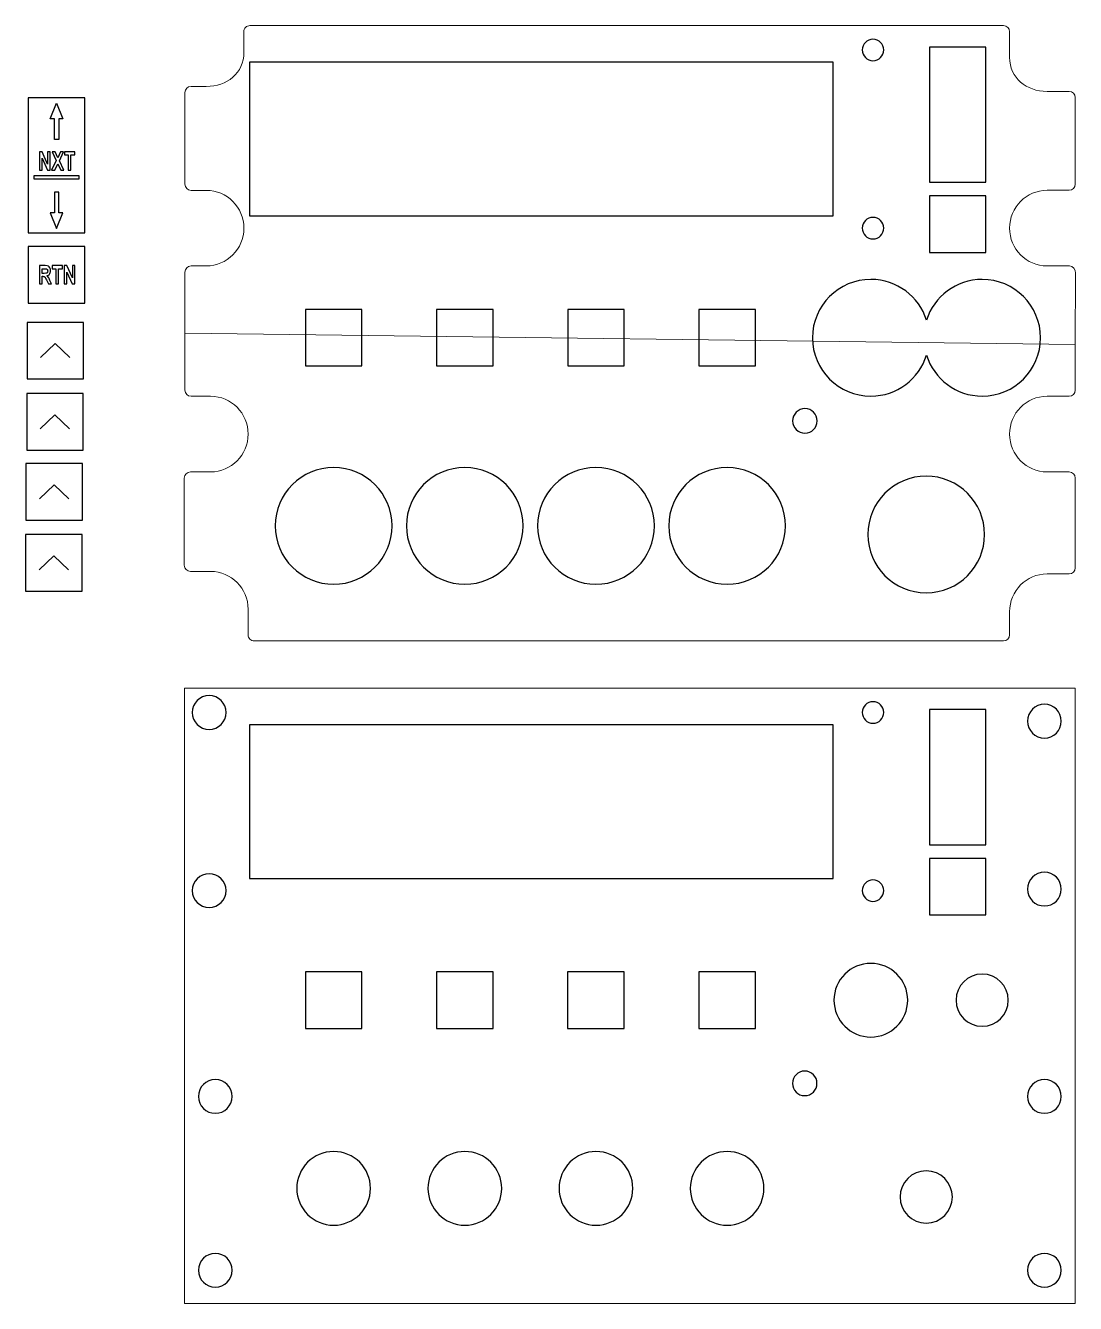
# Model space of a CAD drawing. Header units: millimetres. Extents: x -337 to -166, y 185 to 501.
# Drawn here: x -337 to -166.2, y 184.8 to 392.8 of the extents above; entities that cross this region are included whole.
import ezdxf

# ---------------------------------------------------------------- set-up
doc = ezdxf.new("R2010")
doc.units = ezdxf.units.MM
doc.header["$MEASUREMENT"] = 0
doc.layers.add('Layer 1', color=7, linetype='Continuous')

msp = doc.modelspace()

# ---------------------------------------------------------------- linework, layer by layer
at = {"layer": 'Layer 1', "color": 250, "lineweight": 9}
for points in [[(-166.2022, 340.8375), (-166.2022, 340.8375), (-311.1169, 342.6796), (-311.1169, 342.6796), (-311.1169, 342.6796), (-311.1169, 342.6796), (-311.1021, 352.6354), (-311.1021, 352.6354), (-311.1021, 352.6354), (-311.1021, 353.1841), (-310.6509, 353.6355), (-310.1021, 353.6355), (-310.1021, 353.6355), (-310.1021, 353.6355), (-307.7041, 353.6355), (-307.7041, 353.6355), (-307.7041, 353.6355), (-307.7041, 353.6355), (-307.7041, 353.637), (-307.7041, 353.637), (-307.7041, 353.637), (-307.6744, 353.6362), (-307.6444, 353.6355), (-307.6143, 353.6354), (-307.6143, 353.6354), (-304.239, 353.6354), (-301.5018, 356.3916), (-301.5018, 359.7901), (-301.5018, 359.7901), (-301.5018, 363.1849), (-304.2321, 365.9415), (-307.6016, 365.9451), (-307.6016, 365.9451), (-307.6016, 365.9451), (-307.6178, 365.9452), (-307.6178, 365.9452), (-307.6178, 365.9452), (-307.6466, 365.9456), (-307.6756, 365.9446), (-307.7043, 365.944), (-307.7043, 365.944), (-307.7043, 365.944), (-307.7041, 365.9459), (-307.7041, 365.9459), (-307.7041, 365.9459), (-307.7041, 365.9459), (-310.1021, 365.9458), (-310.1021, 365.9458), (-310.1021, 365.9458), (-310.6504, 365.9458), (-311.1021, 366.3974), (-311.1021, 366.9458), (-311.1021, 366.9458), (-311.1021, 366.9458), (-311.1021, 381.8525), (-311.1021, 381.8525), (-311.1021, 381.8525), (-311.1021, 382.4009), (-310.6505, 382.8526), (-310.1021, 382.8526), (-310.1021, 382.8526), (-310.1021, 382.8526), (-307.7041, 382.8526), (-307.7041, 382.8526), (-307.7041, 382.8526), (-307.7041, 382.8526), (-307.7041, 382.8541), (-307.7041, 382.8541), (-307.7041, 382.8541), (-307.6744, 382.8533), (-307.6444, 382.8526), (-307.6143, 382.8525), (-307.6143, 382.8525), (-304.239, 382.8525), (-301.5018, 385.0087), (-301.5018, 388.4075), (-301.5018, 388.4075), (-301.5018, 388.4075), (-301.517, 391.7684), (-301.517, 391.7684), (-301.517, 391.7684), (-301.517, 392.044), (-301.419, 392.2818), (-301.2245, 392.4763), (-301.2245, 392.4763), (-301.03, 392.6709), (-300.7905, 392.7696), (-300.517, 392.7696), (-300.517, 392.7696), (-300.517, 392.7696), (-177.8871, 392.7695), (-177.8871, 392.7695), (-177.8871, 392.7695), (-177.3387, 392.7695), (-176.8871, 392.3199), (-176.8871, 391.7702), (-176.8871, 391.7702), (-176.8871, 391.7702), (-176.8764, 387.6114), (-176.8764, 387.6114), (-176.8764, 387.6114), (-176.8764, 384.213), (-174.1391, 382.0565), (-170.7638, 382.0565), (-170.7638, 382.0565), (-170.7336, 382.0565), (-170.7038, 382.0575), (-170.6739, 382.0579), (-170.6739, 382.0579), (-170.6739, 382.0579), (-170.6737, 382.0565), (-170.6737, 382.0565), (-170.6737, 382.0565), (-170.6737, 382.0565), (-167.2023, 382.0565), (-167.2023, 382.0565), (-167.2023, 382.0565), (-166.655, 382.0565), (-166.2022, 381.6049), (-166.2022, 381.0566), (-166.2022, 381.0566), (-166.2022, 381.0566), (-166.2023, 366.9488), (-166.2023, 366.9488), (-166.2023, 366.9488), (-166.2023, 366.4006), (-166.654, 365.9489), (-167.2022, 365.9489), (-167.2022, 365.9489), (-167.2022, 365.9489), (-170.6737, 365.9489), (-170.6737, 365.9489), (-170.6737, 365.9489), (-170.6737, 365.9489), (-170.6737, 365.9481), (-170.6737, 365.9481), (-170.6737, 365.9481), (-170.7038, 365.9489), (-170.7337, 365.9489), (-170.7638, 365.9489), (-170.7638, 365.9489), (-174.139, 365.9489), (-176.8765, 363.1928), (-176.8765, 359.7943), (-176.8765, 359.7943), (-176.8765, 356.3989), (-174.1442, 353.6413), (-170.7731, 353.6395), (-170.7731, 353.6395), (-170.7731, 353.6395), (-170.7533, 353.6397), (-170.7533, 353.6397), (-170.7533, 353.6397), (-170.7268, 353.6397), (-170.7003, 353.6403), (-170.6739, 353.6407), (-170.6739, 353.6407), (-170.6739, 353.6407), (-170.6737, 353.6403), (-170.6737, 353.6403), (-170.6737, 353.6403), (-170.6737, 353.6403), (-167.1023, 353.6402), (-167.1023, 353.6402), (-167.1023, 353.6402), (-166.5537, 353.6402), (-166.159, 353.0144), (-166.159, 352.4659), (-166.159, 352.4659), (-166.159, 352.4659), (-166.2022, 340.8375), (-166.2022, 340.8375)], [(-311.1169, 342.6796), (-311.1169, 342.6796), (-166.2022, 340.8375), (-166.2022, 340.8375), (-166.2022, 340.8375), (-166.2022, 340.8375), (-166.2022, 333.4231), (-166.2022, 333.4231), (-166.2022, 333.4231), (-166.2022, 332.8758), (-166.6526, 332.423), (-167.2023, 332.423), (-167.2023, 332.423), (-167.2023, 332.423), (-170.6737, 332.423), (-170.6737, 332.423), (-170.6737, 332.423), (-170.6737, 332.423), (-170.6739, 332.4226), (-170.6739, 332.4226), (-170.6739, 332.4226), (-170.7003, 332.423), (-170.7268, 332.4235), (-170.7533, 332.4235), (-170.7533, 332.4235), (-170.7533, 332.4235), (-170.7731, 332.4237), (-170.7731, 332.4237), (-170.7731, 332.4237), (-174.1442, 332.4213), (-176.8765, 329.6643), (-176.8765, 326.2689), (-176.8765, 326.2689), (-176.8765, 322.8704), (-174.139, 320.1143), (-170.7638, 320.1143), (-170.7638, 320.1143), (-170.7337, 320.1143), (-170.7038, 320.1143), (-170.6737, 320.1151), (-170.6737, 320.1151), (-170.6737, 320.1151), (-170.6737, 320.1143), (-170.6737, 320.1143), (-170.6737, 320.1143), (-170.6737, 320.1143), (-167.2022, 320.1143), (-167.2022, 320.1143), (-167.2022, 320.1143), (-166.654, 320.1143), (-166.2023, 319.6598), (-166.2023, 319.1144), (-166.2023, 319.1144), (-166.2023, 319.1144), (-166.2022, 304.5067), (-166.2022, 304.5067), (-166.2022, 304.5067), (-166.2022, 303.9612), (-166.6543, 303.5067), (-167.2023, 303.5067), (-167.2023, 303.5067), (-167.2023, 303.5067), (-170.6737, 303.5067), (-170.6737, 303.5067), (-170.6737, 303.5067), (-170.6737, 303.5067), (-170.6739, 303.5053), (-170.6739, 303.5053), (-170.6739, 303.5053), (-170.7038, 303.5059), (-170.7336, 303.5067), (-170.7638, 303.5067), (-170.7638, 303.5067), (-174.1391, 303.5067), (-176.8764, 300.7502), (-176.8764, 297.3518), (-176.8764, 297.3518), (-176.8764, 297.3518), (-176.8871, 293.5931), (-176.8871, 293.5931), (-176.8871, 293.5931), (-176.8871, 293.0434), (-177.3394, 292.5937), (-177.8871, 292.5937), (-177.8871, 292.5937), (-177.8871, 292.5937), (-299.817, 292.5937), (-299.817, 292.5937), (-299.817, 292.5937), (-300.0898, 292.5937), (-300.33, 292.6923), (-300.5245, 292.8869), (-300.5245, 292.8869), (-300.719, 293.0815), (-300.817, 293.3192), (-300.817, 293.5948), (-300.817, 293.5948), (-300.817, 293.5948), (-300.8018, 297.7559), (-300.8018, 297.7559), (-300.8018, 297.7559), (-300.8018, 301.1546), (-303.539, 303.9107), (-306.9143, 303.9107), (-306.9143, 303.9107), (-306.9444, 303.9107), (-306.9744, 303.9099), (-307.0041, 303.9091), (-307.0041, 303.9091), (-307.0041, 303.9091), (-307.0041, 303.9107), (-307.0041, 303.9107), (-307.0041, 303.9107), (-307.0041, 303.9107), (-310.2021, 303.9107), (-310.2021, 303.9107), (-310.2021, 303.9107), (-310.7504, 303.9107), (-311.2021, 304.3599), (-311.2021, 304.9107), (-311.2021, 304.9107), (-311.2021, 304.9107), (-311.2021, 319.1176), (-311.2021, 319.1176), (-311.2021, 319.1176), (-311.2021, 319.6683), (-310.7504, 320.1174), (-310.2021, 320.1174), (-310.2021, 320.1174), (-310.2021, 320.1174), (-307.0041, 320.1174), (-307.0041, 320.1174), (-307.0041, 320.1174), (-307.0041, 320.1174), (-307.0043, 320.1193), (-307.0043, 320.1193), (-307.0043, 320.1193), (-306.9756, 320.1187), (-306.9466, 320.1176), (-306.9178, 320.118), (-306.9178, 320.118), (-306.9178, 320.118), (-306.9016, 320.1181), (-306.9016, 320.1181), (-306.9016, 320.1181), (-303.5321, 320.1218), (-300.8018, 322.8783), (-300.8018, 326.2731), (-300.8018, 326.2731), (-300.8018, 329.6718), (-303.539, 332.4278), (-306.9143, 332.4278), (-306.9143, 332.4278), (-306.9444, 332.4279), (-306.9744, 332.427), (-307.0041, 332.4262), (-307.0041, 332.4262), (-307.0041, 332.4262), (-307.0041, 332.4279), (-307.0041, 332.4279), (-307.0041, 332.4279), (-307.0041, 332.4279), (-310.1021, 332.4279), (-310.1021, 332.4279), (-310.1021, 332.4279), (-310.6511, 332.4279), (-311.1021, 332.8771), (-311.1021, 333.4278), (-311.1021, 333.4278), (-311.1021, 333.4278), (-311.1169, 342.6796), (-311.1169, 342.6796)]]:
    msp.add_open_spline(points, degree=3, knots=[0, 0, 0, 0, 0.02272727, 0.02272727, 0.02272727, 0.02272727, 0.04545455, 0.04545455, 0.04545455, 0.04545455, 0.06818182, 0.06818182, 0.06818182, 0.06818182, 0.09090909, 0.09090909, 0.09090909, 0.09090909, 0.11363636, 0.11363636, 0.11363636, 0.11363636, 0.13636364, 0.13636364, 0.13636364, 0.13636364, 0.15909091, 0.15909091, 0.15909091, 0.15909091, 0.18181818, 0.18181818, 0.18181818, 0.18181818, 0.20454545, 0.20454545, 0.20454545, 0.20454545, 0.22727273, 0.22727273, 0.22727273, 0.22727273, 0.25, 0.25, 0.25, 0.25, 0.27272727, 0.27272727, 0.27272727, 0.27272727, 0.29545455, 0.29545455, 0.29545455, 0.29545455, 0.31818182, 0.31818182, 0.31818182, 0.31818182, 0.34090909, 0.34090909, 0.34090909, 0.34090909, 0.36363636, 0.36363636, 0.36363636, 0.36363636, 0.38636364, 0.38636364, 0.38636364, 0.38636364, 0.40909091, 0.40909091, 0.40909091, 0.40909091, 0.43181818, 0.43181818, 0.43181818, 0.43181818, 0.45454545, 0.45454545, 0.45454545, 0.45454545, 0.47727273, 0.47727273, 0.47727273, 0.47727273, 0.5, 0.5, 0.5, 0.5, 0.52272727, 0.52272727, 0.52272727, 0.52272727, 0.54545455, 0.54545455, 0.54545455, 0.54545455, 0.56818182, 0.56818182, 0.56818182, 0.56818182, 0.59090909, 0.59090909, 0.59090909, 0.59090909, 0.61363636, 0.61363636, 0.61363636, 0.61363636, 0.63636364, 0.63636364, 0.63636364, 0.63636364, 0.65909091, 0.65909091, 0.65909091, 0.65909091, 0.68181818, 0.68181818, 0.68181818, 0.68181818, 0.70454545, 0.70454545, 0.70454545, 0.70454545, 0.72727273, 0.72727273, 0.72727273, 0.72727273, 0.75, 0.75, 0.75, 0.75, 0.77272727, 0.77272727, 0.77272727, 0.77272727, 0.79545455, 0.79545455, 0.79545455, 0.79545455, 0.81818182, 0.81818182, 0.81818182, 0.81818182, 0.84090909, 0.84090909, 0.84090909, 0.84090909, 0.86363636, 0.86363636, 0.86363636, 0.86363636, 0.88636364, 0.88636364, 0.88636364, 0.88636364, 0.90909091, 0.90909091, 0.90909091, 0.90909091, 0.93181818, 0.93181818, 0.93181818, 0.93181818, 0.95454545, 0.95454545, 0.95454545, 0.95454545, 1, 1, 1, 1], dxfattribs=at)
at = {"layer": 'Layer 1', "color": 7}
for points, knots in [([(-199.1079, 390.5427), (-198.1414, 390.5427), (-197.358, 389.7591), (-197.358, 388.7926), (-197.358, 388.7926), (-197.358, 387.8263), (-198.1415, 387.0426), (-199.108, 387.0426), (-199.108, 387.0426), (-200.0744, 387.0427), (-200.858, 387.8261), (-200.858, 388.7926), (-200.858, 388.7926), (-200.858, 389.7593), (-200.0745, 390.5426), (-199.1079, 390.5427)], [0, 0, 0, 0, 0.2, 0.2, 0.2, 0.2, 0.4, 0.4, 0.4, 0.4, 0.6, 0.6, 0.6, 0.6, 1, 1, 1, 1]), ([(-189.9369, 367.2716), (-189.9369, 367.2716), (-189.9369, 389.2717), (-189.9369, 389.2717), (-189.9369, 389.2717), (-189.9369, 389.2717), (-180.737, 389.2717), (-180.737, 389.2717), (-180.737, 389.2717), (-180.737, 389.2717), (-180.737, 367.2716), (-180.737, 367.2716), (-180.737, 367.2716), (-180.737, 367.2716), (-189.9369, 367.2716), (-189.9369, 367.2716)], [0, 0, 0, 0, 0.2, 0.2, 0.2, 0.2, 0.4, 0.4, 0.4, 0.4, 0.6, 0.6, 0.6, 0.6, 1, 1, 1, 1]), ([(-300.608, 386.7926), (-300.608, 386.7926), (-205.6079, 386.7926), (-205.6079, 386.7926), (-205.6079, 386.7926), (-205.6079, 386.7926), (-205.6079, 361.7927), (-205.6079, 361.7927), (-205.6079, 361.7927), (-205.6079, 361.7927), (-300.608, 361.7927), (-300.608, 361.7927), (-300.608, 361.7927), (-300.608, 361.7927), (-300.608, 386.7926), (-300.608, 386.7926)], [0, 0, 0, 0, 0.2, 0.2, 0.2, 0.2, 0.4, 0.4, 0.4, 0.4, 0.6, 0.6, 0.6, 0.6, 1, 1, 1, 1]), ([(-331.6364, 374.2268), (-331.6364, 374.2268), (-331.6364, 377.6079), (-331.6364, 377.6079), (-331.6364, 377.6079), (-331.6364, 377.6079), (-330.9507, 377.6079), (-330.9507, 377.6079), (-330.9507, 377.6079), (-330.9507, 377.6079), (-332.0209, 380.1434), (-332.0209, 380.1434), (-332.0209, 380.1434), (-332.0209, 380.1434), (-333.0234, 377.6079), (-333.0234, 377.6079), (-333.0234, 377.6079), (-333.0234, 377.6079), (-332.3377, 377.6079), (-332.3377, 377.6079), (-332.3377, 377.6079), (-332.3377, 377.6079), (-332.3377, 374.2268), (-332.3377, 374.2268), (-332.3377, 374.2268), (-332.3377, 374.2268), (-331.6364, 374.2268), (-331.6364, 374.2268)], [0, 0, 0, 0, 0.125, 0.125, 0.125, 0.125, 0.25, 0.25, 0.25, 0.25, 0.375, 0.375, 0.375, 0.375, 0.5, 0.5, 0.5, 0.5, 0.625, 0.625, 0.625, 0.625, 0.75, 0.75, 0.75, 0.75, 1, 1, 1, 1]), ([(-334.7435, 369.2298), (-334.7435, 369.2298), (-334.7435, 372.2136), (-334.7435, 372.2136), (-334.7435, 372.2136), (-334.7435, 372.2136), (-334.32, 372.2136), (-334.32, 372.2136), (-334.32, 372.2136), (-334.32, 372.2136), (-333.4379, 370.2213), (-333.4379, 370.2213), (-333.4379, 370.2213), (-333.4379, 370.2213), (-333.4379, 372.2136), (-333.4379, 372.2136), (-333.4379, 372.2136), (-333.4379, 372.2136), (-333.0335, 372.2136), (-333.0335, 372.2136), (-333.0335, 372.2136), (-333.0335, 372.2136), (-333.0335, 369.2298), (-333.0335, 369.2298), (-333.0335, 369.2298), (-333.0335, 369.2298), (-333.4705, 369.2298), (-333.4705, 369.2298), (-333.4705, 369.2298), (-333.4705, 369.2298), (-334.339, 371.1758), (-334.339, 371.1758), (-334.339, 371.1758), (-334.339, 371.1758), (-334.339, 369.2298), (-334.339, 369.2298), (-334.339, 369.2298), (-334.339, 369.2298), (-334.7435, 369.2298), (-334.7435, 369.2298)], [0, 0, 0, 0, 0.09090909, 0.09090909, 0.09090909, 0.09090909, 0.18181818, 0.18181818, 0.18181818, 0.18181818, 0.27272727, 0.27272727, 0.27272727, 0.27272727, 0.36363636, 0.36363636, 0.36363636, 0.36363636, 0.45454545, 0.45454545, 0.45454545, 0.45454545, 0.54545455, 0.54545455, 0.54545455, 0.54545455, 0.63636364, 0.63636364, 0.63636364, 0.63636364, 0.72727273, 0.72727273, 0.72727273, 0.72727273, 0.81818182, 0.81818182, 0.81818182, 0.81818182, 1, 1, 1, 1]), ([(-332.7927, 369.2298), (-332.7927, 369.2298), (-332.0561, 370.7868), (-332.0561, 370.7868), (-332.0561, 370.7868), (-332.0561, 370.7868), (-332.7234, 372.2136), (-332.7234, 372.2136), (-332.7234, 372.2136), (-332.7234, 372.2136), (-332.2151, 372.2136), (-332.2151, 372.2136), (-332.2151, 372.2136), (-332.2151, 372.2136), (-331.7826, 371.255), (-331.7826, 371.255), (-331.7826, 371.255), (-331.7826, 371.255), (-331.3596, 372.2136), (-331.3596, 372.2136), (-331.3596, 372.2136), (-331.3596, 372.2136), (-330.8553, 372.2136), (-330.8553, 372.2136), (-330.8553, 372.2136), (-330.8553, 372.2136), (-331.5257, 370.7644), (-331.5257, 370.7644), (-331.5257, 370.7644), (-331.5257, 370.7644), (-330.7891, 369.2298), (-330.7891, 369.2298), (-330.7891, 369.2298), (-330.7891, 369.2298), (-331.314, 369.2298), (-331.314, 369.2298), (-331.314, 369.2298), (-331.314, 369.2298), (-331.7916, 370.2616), (-331.7916, 370.2616), (-331.7916, 370.2616), (-331.7916, 370.2616), (-332.2708, 369.2298), (-332.2708, 369.2298), (-332.2708, 369.2298), (-332.2708, 369.2298), (-332.7927, 369.2298), (-332.7927, 369.2298)], [0, 0, 0, 0, 0.07692308, 0.07692308, 0.07692308, 0.07692308, 0.15384615, 0.15384615, 0.15384615, 0.15384615, 0.23076923, 0.23076923, 0.23076923, 0.23076923, 0.30769231, 0.30769231, 0.30769231, 0.30769231, 0.38461538, 0.38461538, 0.38461538, 0.38461538, 0.46153846, 0.46153846, 0.46153846, 0.46153846, 0.53846154, 0.53846154, 0.53846154, 0.53846154, 0.61538462, 0.61538462, 0.61538462, 0.61538462, 0.69230769, 0.69230769, 0.69230769, 0.69230769, 0.76923077, 0.76923077, 0.76923077, 0.76923077, 0.84615385, 0.84615385, 0.84615385, 0.84615385, 1, 1, 1, 1]), ([(-330.0806, 369.2298), (-330.0806, 369.2298), (-330.0806, 371.7086), (-330.0806, 371.7086), (-330.0806, 371.7086), (-330.0806, 371.7086), (-330.7199, 371.7086), (-330.7199, 371.7086), (-330.7199, 371.7086), (-330.7199, 371.7086), (-330.7199, 372.2136), (-330.7199, 372.2136), (-330.7199, 372.2136), (-330.7199, 372.2136), (-329.0073, 372.2136), (-329.0073, 372.2136), (-329.0073, 372.2136), (-329.0073, 372.2136), (-329.0073, 371.7086), (-329.0073, 371.7086), (-329.0073, 371.7086), (-329.0073, 371.7086), (-329.6451, 371.7086), (-329.6451, 371.7086), (-329.6451, 371.7086), (-329.6451, 371.7086), (-329.6451, 369.2298), (-329.6451, 369.2298), (-329.6451, 369.2298), (-329.6451, 369.2298), (-330.0806, 369.2298), (-330.0806, 369.2298)], [0, 0, 0, 0, 0.11111111, 0.11111111, 0.11111111, 0.11111111, 0.22222222, 0.22222222, 0.22222222, 0.22222222, 0.33333333, 0.33333333, 0.33333333, 0.33333333, 0.44444444, 0.44444444, 0.44444444, 0.44444444, 0.55555556, 0.55555556, 0.55555556, 0.55555556, 0.66666667, 0.66666667, 0.66666667, 0.66666667, 0.77777778, 0.77777778, 0.77777778, 0.77777778, 1, 1, 1, 1]), ([(-335.685, 368.3135), (-335.685, 368.3135), (-328.2891, 368.3135), (-328.2891, 368.3135), (-328.2891, 368.3135), (-328.2891, 368.3135), (-328.2891, 367.8136), (-328.2891, 367.8136), (-328.2891, 367.8136), (-328.2891, 367.8136), (-335.685, 367.8136), (-335.685, 367.8136), (-335.685, 367.8136), (-335.685, 367.8136), (-335.685, 368.3135), (-335.685, 368.3135)], [0, 0, 0, 0, 0.2, 0.2, 0.2, 0.2, 0.4, 0.4, 0.4, 0.4, 0.6, 0.6, 0.6, 0.6, 1, 1, 1, 1]), ([(-331.6364, 365.6685), (-331.6364, 365.6685), (-331.6364, 362.2873), (-331.6364, 362.2873), (-331.6364, 362.2873), (-331.6364, 362.2873), (-330.9507, 362.2873), (-330.9507, 362.2873), (-330.9507, 362.2873), (-330.9507, 362.2873), (-332.0209, 359.7517), (-332.0209, 359.7517), (-332.0209, 359.7517), (-332.0209, 359.7517), (-333.0234, 362.2873), (-333.0234, 362.2873), (-333.0234, 362.2873), (-333.0234, 362.2873), (-332.3377, 362.2873), (-332.3377, 362.2873), (-332.3377, 362.2873), (-332.3377, 362.2873), (-332.3377, 365.6685), (-332.3377, 365.6685), (-332.3377, 365.6685), (-332.3377, 365.6685), (-331.6364, 365.6685), (-331.6364, 365.6685)], [0, 0, 0, 0, 0.125, 0.125, 0.125, 0.125, 0.25, 0.25, 0.25, 0.25, 0.375, 0.375, 0.375, 0.375, 0.5, 0.5, 0.5, 0.5, 0.625, 0.625, 0.625, 0.625, 0.75, 0.75, 0.75, 0.75, 1, 1, 1, 1]), ([(-189.9369, 365.0489), (-189.9369, 365.0489), (-180.737, 365.0489), (-180.737, 365.0489), (-180.737, 365.0489), (-180.737, 365.0489), (-180.737, 355.849), (-180.737, 355.849), (-180.737, 355.849), (-180.737, 355.849), (-189.9369, 355.849), (-189.9369, 355.849), (-189.9369, 355.849), (-189.9369, 355.849), (-189.9369, 365.0489), (-189.9369, 365.0489)], [0, 0, 0, 0, 0.2, 0.2, 0.2, 0.2, 0.4, 0.4, 0.4, 0.4, 0.6, 0.6, 0.6, 0.6, 1, 1, 1, 1]), ([(-199.1079, 361.5426), (-198.1414, 361.5426), (-197.358, 360.7591), (-197.358, 359.7926), (-197.358, 359.7926), (-197.358, 358.8261), (-198.1415, 358.0426), (-199.108, 358.0426), (-199.108, 358.0426), (-200.0744, 358.0426), (-200.858, 358.8261), (-200.858, 359.7926), (-200.858, 359.7926), (-200.858, 360.7592), (-200.0745, 361.5426), (-199.1079, 361.5426)], [0, 0, 0, 0, 0.2, 0.2, 0.2, 0.2, 0.4, 0.4, 0.4, 0.4, 0.6, 0.6, 0.6, 0.6, 1, 1, 1, 1]), ([(-334.74, 350.7072), (-334.74, 350.7072), (-334.74, 353.691), (-334.74, 353.691), (-334.74, 353.691), (-334.74, 353.691), (-333.8238, 353.691), (-333.8238, 353.691), (-333.8238, 353.691), (-333.5935, 353.691), (-333.4264, 353.6638), (-333.322, 353.6103), (-333.322, 353.6103), (-333.2176, 353.5568), (-333.1338, 353.4617), (-333.0711, 353.3248), (-333.0711, 353.3248), (-333.0084, 353.1872), (-332.9773, 353.0309), (-332.9773, 352.8545), (-332.9773, 352.8545), (-332.9773, 352.6308), (-333.025, 352.4453), (-333.1198, 352.2994), (-333.1198, 352.2994), (-333.2146, 352.1543), (-333.3571, 352.0618), (-333.5463, 352.0243), (-333.5463, 352.0243), (-333.452, 351.948), (-333.3742, 351.8645), (-333.3129, 351.7735), (-333.3129, 351.7735), (-333.2518, 351.6826), (-333.1695, 351.5213), (-333.0656, 351.2893), (-333.0656, 351.2893), (-333.0656, 351.2893), (-332.8022, 350.7072), (-332.8022, 350.7072), (-332.8022, 350.7072), (-332.8022, 350.7072), (-333.3225, 350.7072), (-333.3225, 350.7072), (-333.3225, 350.7072), (-333.3225, 350.7072), (-333.6371, 351.3567), (-333.6371, 351.3567), (-333.6371, 351.3567), (-333.749, 351.5887), (-333.8253, 351.7346), (-333.8664, 351.795), (-333.8664, 351.795), (-333.9076, 351.8555), (-333.9512, 351.8965), (-333.9973, 351.9194), (-333.9973, 351.9194), (-334.0436, 351.9416), (-334.1163, 351.9527), (-334.2166, 351.9527), (-334.2166, 351.9527), (-334.2166, 351.9527), (-334.3045, 351.9527), (-334.3045, 351.9527), (-334.3045, 351.9527), (-334.3045, 351.9527), (-334.3045, 350.7072), (-334.3045, 350.7072), (-334.3045, 350.7072), (-334.3045, 350.7072), (-334.74, 350.7072), (-334.74, 350.7072)], [0, 0, 0, 0, 0.05263158, 0.05263158, 0.05263158, 0.05263158, 0.10526316, 0.10526316, 0.10526316, 0.10526316, 0.15789474, 0.15789474, 0.15789474, 0.15789474, 0.21052632, 0.21052632, 0.21052632, 0.21052632, 0.26315789, 0.26315789, 0.26315789, 0.26315789, 0.31578947, 0.31578947, 0.31578947, 0.31578947, 0.36842105, 0.36842105, 0.36842105, 0.36842105, 0.42105263, 0.42105263, 0.42105263, 0.42105263, 0.47368421, 0.47368421, 0.47368421, 0.47368421, 0.52631579, 0.52631579, 0.52631579, 0.52631579, 0.57894737, 0.57894737, 0.57894737, 0.57894737, 0.63157895, 0.63157895, 0.63157895, 0.63157895, 0.68421053, 0.68421053, 0.68421053, 0.68421053, 0.73684211, 0.73684211, 0.73684211, 0.73684211, 0.78947368, 0.78947368, 0.78947368, 0.78947368, 0.84210526, 0.84210526, 0.84210526, 0.84210526, 0.89473684, 0.89473684, 0.89473684, 0.89473684, 1, 1, 1, 1]), ([(-332.0822, 350.7072), (-332.0822, 350.7072), (-332.0822, 353.1858), (-332.0822, 353.1858), (-332.0822, 353.1858), (-332.0822, 353.1858), (-332.7215, 353.1858), (-332.7215, 353.1858), (-332.7215, 353.1858), (-332.7215, 353.1858), (-332.7215, 353.691), (-332.7215, 353.691), (-332.7215, 353.691), (-332.7215, 353.691), (-331.0089, 353.691), (-331.0089, 353.691), (-331.0089, 353.691), (-331.0089, 353.691), (-331.0089, 353.1858), (-331.0089, 353.1858), (-331.0089, 353.1858), (-331.0089, 353.1858), (-331.6467, 353.1858), (-331.6467, 353.1858), (-331.6467, 353.1858), (-331.6467, 353.1858), (-331.6467, 350.7072), (-331.6467, 350.7072), (-331.6467, 350.7072), (-331.6467, 350.7072), (-332.0822, 350.7072), (-332.0822, 350.7072)], [0, 0, 0, 0, 0.11111111, 0.11111111, 0.11111111, 0.11111111, 0.22222222, 0.22222222, 0.22222222, 0.22222222, 0.33333333, 0.33333333, 0.33333333, 0.33333333, 0.44444444, 0.44444444, 0.44444444, 0.44444444, 0.55555556, 0.55555556, 0.55555556, 0.55555556, 0.66666667, 0.66666667, 0.66666667, 0.66666667, 0.77777778, 0.77777778, 0.77777778, 0.77777778, 1, 1, 1, 1]), ([(-330.7239, 350.7072), (-330.7239, 350.7072), (-330.7239, 353.691), (-330.7239, 353.691), (-330.7239, 353.691), (-330.7239, 353.691), (-330.3004, 353.691), (-330.3004, 353.691), (-330.3004, 353.691), (-330.3004, 353.691), (-329.4183, 351.6986), (-329.4183, 351.6986), (-329.4183, 351.6986), (-329.4183, 351.6986), (-329.4183, 353.691), (-329.4183, 353.691), (-329.4183, 353.691), (-329.4183, 353.691), (-329.0139, 353.691), (-329.0139, 353.691), (-329.0139, 353.691), (-329.0139, 353.691), (-329.0139, 350.7072), (-329.0139, 350.7072), (-329.0139, 350.7072), (-329.0139, 350.7072), (-329.4509, 350.7072), (-329.4509, 350.7072), (-329.4509, 350.7072), (-329.4509, 350.7072), (-330.3194, 352.653), (-330.3194, 352.653), (-330.3194, 352.653), (-330.3194, 352.653), (-330.3194, 350.7072), (-330.3194, 350.7072), (-330.3194, 350.7072), (-330.3194, 350.7072), (-330.7239, 350.7072), (-330.7239, 350.7072)], [0, 0, 0, 0, 0.09090909, 0.09090909, 0.09090909, 0.09090909, 0.18181818, 0.18181818, 0.18181818, 0.18181818, 0.27272727, 0.27272727, 0.27272727, 0.27272727, 0.36363636, 0.36363636, 0.36363636, 0.36363636, 0.45454545, 0.45454545, 0.45454545, 0.45454545, 0.54545455, 0.54545455, 0.54545455, 0.54545455, 0.63636364, 0.63636364, 0.63636364, 0.63636364, 0.72727273, 0.72727273, 0.72727273, 0.72727273, 0.81818182, 0.81818182, 0.81818182, 0.81818182, 1, 1, 1, 1]), ([(-334.3045, 352.4294), (-334.3045, 352.4294), (-333.9828, 352.4294), (-333.9828, 352.4294), (-333.9828, 352.4294), (-333.7741, 352.4294), (-333.6437, 352.4411), (-333.5914, 352.4654), (-333.5914, 352.4654), (-333.5398, 352.4897), (-333.4991, 352.5321), (-333.4695, 352.5919), (-333.4695, 352.5919), (-333.4404, 352.6516), (-333.4254, 352.7259), (-333.4254, 352.8156), (-333.4254, 352.8156), (-333.4254, 352.9164), (-333.445, 352.9969), (-333.4835, 353.0587), (-333.4835, 353.0587), (-333.5222, 353.1206), (-333.5769, 353.1594), (-333.6476, 353.1761), (-333.6476, 353.1761), (-333.6828, 353.1825), (-333.7886, 353.1858), (-333.9653, 353.1858), (-333.9653, 353.1858), (-333.9653, 353.1858), (-334.3045, 353.1858), (-334.3045, 353.1858), (-334.3045, 353.1858), (-334.3045, 353.1858), (-334.3045, 352.4294), (-334.3045, 352.4294)], [0, 0, 0, 0, 0.1, 0.1, 0.1, 0.1, 0.2, 0.2, 0.2, 0.2, 0.3, 0.3, 0.3, 0.3, 0.4, 0.4, 0.4, 0.4, 0.5, 0.5, 0.5, 0.5, 0.6, 0.6, 0.6, 0.6, 0.7, 0.7, 0.7, 0.7, 0.8, 0.8, 0.8, 0.8, 1, 1, 1, 1]), ([(-181.3358, 351.4523), (-176.0891, 351.4523), (-171.8359, 347.199), (-171.8359, 341.9523), (-171.8359, 341.9523), (-171.8359, 336.7057), (-176.0891, 332.4523), (-181.3359, 332.4523), (-181.3359, 332.4523), (-185.5865, 332.4524), (-189.1846, 335.2439), (-190.3979, 339.0936), (-190.3979, 339.0936), (-191.6111, 335.2439), (-195.2093, 332.4523), (-199.4598, 332.4523), (-199.4598, 332.4523), (-204.7064, 332.4524), (-208.9598, 336.7056), (-208.9598, 341.9523), (-208.9598, 341.9523), (-208.9598, 347.1991), (-204.7065, 351.4523), (-199.4598, 351.4523), (-199.4598, 351.4523), (-195.2092, 351.4523), (-191.6112, 348.6607), (-190.3979, 344.811), (-190.3979, 344.811), (-189.1845, 348.6608), (-185.5865, 351.4523), (-181.3358, 351.4523)], [0, 0, 0, 0, 0.11111111, 0.11111111, 0.11111111, 0.11111111, 0.22222222, 0.22222222, 0.22222222, 0.22222222, 0.33333333, 0.33333333, 0.33333333, 0.33333333, 0.44444444, 0.44444444, 0.44444444, 0.44444444, 0.55555556, 0.55555556, 0.55555556, 0.55555556, 0.66666667, 0.66666667, 0.66666667, 0.66666667, 0.77777778, 0.77777778, 0.77777778, 0.77777778, 1, 1, 1, 1]), ([(-291.4908, 346.5524), (-291.4908, 346.5524), (-282.2908, 346.5524), (-282.2908, 346.5524), (-282.2908, 346.5524), (-282.2908, 346.5524), (-282.2908, 337.3523), (-282.2908, 337.3523), (-282.2908, 337.3523), (-282.2908, 337.3523), (-291.4908, 337.3523), (-291.4908, 337.3523), (-291.4908, 337.3523), (-291.4908, 337.3523), (-291.4908, 346.5524), (-291.4908, 346.5524)], [0, 0, 0, 0, 0.2, 0.2, 0.2, 0.2, 0.4, 0.4, 0.4, 0.4, 0.6, 0.6, 0.6, 0.6, 1, 1, 1, 1]), ([(-270.1436, 346.5524), (-270.1436, 346.5524), (-260.9436, 346.5524), (-260.9436, 346.5524), (-260.9436, 346.5524), (-260.9436, 346.5524), (-260.9436, 337.3523), (-260.9436, 337.3523), (-260.9436, 337.3523), (-260.9436, 337.3523), (-270.1436, 337.3523), (-270.1436, 337.3523), (-270.1436, 337.3523), (-270.1436, 337.3523), (-270.1436, 346.5524), (-270.1436, 346.5524)], [0, 0, 0, 0, 0.2, 0.2, 0.2, 0.2, 0.4, 0.4, 0.4, 0.4, 0.6, 0.6, 0.6, 0.6, 1, 1, 1, 1]), ([(-248.7964, 346.5524), (-248.7964, 346.5524), (-239.5964, 346.5524), (-239.5964, 346.5524), (-239.5964, 346.5524), (-239.5964, 346.5524), (-239.5964, 337.3523), (-239.5964, 337.3523), (-239.5964, 337.3523), (-239.5964, 337.3523), (-248.7964, 337.3523), (-248.7964, 337.3523), (-248.7964, 337.3523), (-248.7964, 337.3523), (-248.7964, 346.5524), (-248.7964, 346.5524)], [0, 0, 0, 0, 0.2, 0.2, 0.2, 0.2, 0.4, 0.4, 0.4, 0.4, 0.6, 0.6, 0.6, 0.6, 1, 1, 1, 1]), ([(-227.449, 346.5524), (-227.449, 346.5524), (-218.2491, 346.5524), (-218.2491, 346.5524), (-218.2491, 346.5524), (-218.2491, 346.5524), (-218.2491, 337.3523), (-218.2491, 337.3523), (-218.2491, 337.3523), (-218.2491, 337.3523), (-227.449, 337.3523), (-227.449, 337.3523), (-227.449, 337.3523), (-227.449, 337.3523), (-227.449, 346.5524), (-227.449, 346.5524)], [0, 0, 0, 0, 0.2, 0.2, 0.2, 0.2, 0.4, 0.4, 0.4, 0.4, 0.6, 0.6, 0.6, 0.6, 1, 1, 1, 1]), ([(-210.1866, 330.4179), (-209.082, 330.4179), (-208.1866, 329.5225), (-208.1866, 328.4179), (-208.1866, 328.4179), (-208.1866, 327.3134), (-209.082, 326.4179), (-210.1866, 326.4179), (-210.1866, 326.4179), (-211.2912, 326.4179), (-212.1866, 327.3133), (-212.1866, 328.4179), (-212.1866, 328.4179), (-212.1866, 329.5226), (-211.2912, 330.4179), (-210.1866, 330.4179)], [0, 0, 0, 0, 0.2, 0.2, 0.2, 0.2, 0.4, 0.4, 0.4, 0.4, 0.6, 0.6, 0.6, 0.6, 1, 1, 1, 1]), ([(-286.8908, 320.8268), (-281.644, 320.8268), (-277.3908, 316.5735), (-277.3908, 311.3268), (-277.3908, 311.3268), (-277.3908, 306.0801), (-281.644, 301.8268), (-286.8908, 301.8268), (-286.8908, 301.8268), (-292.1376, 301.8268), (-296.3908, 306.0801), (-296.3908, 311.3268), (-296.3908, 311.3268), (-296.3908, 316.5735), (-292.1376, 320.8268), (-286.8908, 320.8268)], [0, 0, 0, 0, 0.2, 0.2, 0.2, 0.2, 0.4, 0.4, 0.4, 0.4, 0.6, 0.6, 0.6, 0.6, 1, 1, 1, 1]), ([(-265.5436, 320.8268), (-260.2968, 320.8268), (-256.0436, 316.5735), (-256.0436, 311.3268), (-256.0436, 311.3268), (-256.0436, 306.0801), (-260.2968, 301.8268), (-265.5436, 301.8268), (-265.5436, 301.8268), (-270.7904, 301.8268), (-275.0436, 306.0801), (-275.0436, 311.3268), (-275.0436, 311.3268), (-275.0436, 316.5735), (-270.7904, 320.8268), (-265.5436, 320.8268)], [0, 0, 0, 0, 0.2, 0.2, 0.2, 0.2, 0.4, 0.4, 0.4, 0.4, 0.6, 0.6, 0.6, 0.6, 1, 1, 1, 1]), ([(-244.1964, 320.8268), (-238.9496, 320.8268), (-234.6964, 316.5735), (-234.6964, 311.3268), (-234.6964, 311.3268), (-234.6964, 306.0801), (-238.9496, 301.8268), (-244.1964, 301.8268), (-244.1964, 301.8268), (-249.4432, 301.8268), (-253.6964, 306.0801), (-253.6964, 311.3268), (-253.6964, 311.3268), (-253.6964, 316.5735), (-249.4432, 320.8268), (-244.1964, 320.8268)], [0, 0, 0, 0, 0.2, 0.2, 0.2, 0.2, 0.4, 0.4, 0.4, 0.4, 0.6, 0.6, 0.6, 0.6, 1, 1, 1, 1]), ([(-222.8491, 320.8268), (-217.6023, 320.8268), (-213.3491, 316.5735), (-213.3491, 311.3268), (-213.3491, 311.3268), (-213.3491, 306.0801), (-217.6023, 301.8268), (-222.8491, 301.8268), (-222.8491, 301.8268), (-228.0959, 301.8268), (-232.3491, 306.0801), (-232.3491, 311.3268), (-232.3491, 311.3268), (-232.3491, 316.5735), (-228.0959, 320.8268), (-222.8491, 320.8268)], [0, 0, 0, 0, 0.2, 0.2, 0.2, 0.2, 0.4, 0.4, 0.4, 0.4, 0.6, 0.6, 0.6, 0.6, 1, 1, 1, 1]), ([(-190.4427, 319.4269), (-185.196, 319.4269), (-180.9428, 315.1735), (-180.9428, 309.9268), (-180.9428, 309.9268), (-180.9428, 304.6802), (-185.196, 300.4268), (-190.4428, 300.4268), (-190.4428, 300.4268), (-195.6895, 300.4269), (-199.9428, 304.6801), (-199.9428, 309.9268), (-199.9428, 309.9268), (-199.9428, 315.1735), (-195.6896, 319.4268), (-190.4427, 319.4269)], [0, 0, 0, 0, 0.2, 0.2, 0.2, 0.2, 0.4, 0.4, 0.4, 0.4, 0.6, 0.6, 0.6, 0.6, 1, 1, 1, 1]), ([(-307.1435, 283.7029), (-305.6247, 283.7029), (-304.3935, 282.4717), (-304.3935, 280.9529), (-304.3935, 280.9529), (-304.3935, 279.4342), (-305.6247, 278.2029), (-307.1435, 278.2029), (-307.1435, 278.2029), (-308.6623, 278.203), (-309.8935, 279.4341), (-309.8935, 280.9529), (-309.8935, 280.9529), (-309.8935, 282.4717), (-308.6623, 283.7029), (-307.1435, 283.7029)], [0, 0, 0, 0, 0.2, 0.2, 0.2, 0.2, 0.4, 0.4, 0.4, 0.4, 0.6, 0.6, 0.6, 0.6, 1, 1, 1, 1]), ([(-199.108, 282.7029), (-198.1415, 282.7029), (-197.3581, 281.9194), (-197.3581, 280.9529), (-197.3581, 280.9529), (-197.3581, 279.9864), (-198.1416, 279.2029), (-199.1081, 279.2029), (-199.1081, 279.2029), (-200.0745, 279.203), (-200.8581, 279.9864), (-200.8581, 280.9529), (-200.8581, 280.9529), (-200.8581, 281.9195), (-200.0746, 282.7029), (-199.108, 282.7029)], [0, 0, 0, 0, 0.2, 0.2, 0.2, 0.2, 0.4, 0.4, 0.4, 0.4, 0.6, 0.6, 0.6, 0.6, 1, 1, 1, 1]), ([(-189.937, 259.4319), (-189.937, 259.4319), (-189.937, 281.4319), (-189.937, 281.4319), (-189.937, 281.4319), (-189.937, 281.4319), (-180.7371, 281.4319), (-180.7371, 281.4319), (-180.7371, 281.4319), (-180.7371, 281.4319), (-180.7371, 259.4319), (-180.7371, 259.4319), (-180.7371, 259.4319), (-180.7371, 259.4319), (-189.937, 259.4319), (-189.937, 259.4319)], [0, 0, 0, 0, 0.2, 0.2, 0.2, 0.2, 0.4, 0.4, 0.4, 0.4, 0.6, 0.6, 0.6, 0.6, 1, 1, 1, 1]), ([(-171.2087, 282.2799), (-169.6898, 282.2799), (-168.4587, 281.0486), (-168.4587, 279.5298), (-168.4587, 279.5298), (-168.4587, 278.0111), (-169.6899, 276.7798), (-171.2087, 276.7798), (-171.2087, 276.7798), (-172.7274, 276.7799), (-173.9587, 278.011), (-173.9587, 279.5298), (-173.9587, 279.5298), (-173.9587, 281.0486), (-172.7275, 282.2798), (-171.2087, 282.2799)], [0, 0, 0, 0, 0.2, 0.2, 0.2, 0.2, 0.4, 0.4, 0.4, 0.4, 0.6, 0.6, 0.6, 0.6, 1, 1, 1, 1]), ([(-300.6081, 278.9529), (-300.6081, 278.9529), (-205.608, 278.9529), (-205.608, 278.9529), (-205.608, 278.9529), (-205.608, 278.9529), (-205.608, 253.9529), (-205.608, 253.9529), (-205.608, 253.9529), (-205.608, 253.9529), (-300.6081, 253.9529), (-300.6081, 253.9529), (-300.6081, 253.9529), (-300.6081, 253.9529), (-300.6081, 278.9529), (-300.6081, 278.9529)], [0, 0, 0, 0, 0.2, 0.2, 0.2, 0.2, 0.4, 0.4, 0.4, 0.4, 0.6, 0.6, 0.6, 0.6, 1, 1, 1, 1]), ([(-189.937, 257.2092), (-189.937, 257.2092), (-180.7371, 257.2092), (-180.7371, 257.2092), (-180.7371, 257.2092), (-180.7371, 257.2092), (-180.7371, 248.0092), (-180.7371, 248.0092), (-180.7371, 248.0092), (-180.7371, 248.0092), (-189.937, 248.0092), (-189.937, 248.0092), (-189.937, 248.0092), (-189.937, 248.0092), (-189.937, 257.2092), (-189.937, 257.2092)], [0, 0, 0, 0, 0.2, 0.2, 0.2, 0.2, 0.4, 0.4, 0.4, 0.4, 0.6, 0.6, 0.6, 0.6, 1, 1, 1, 1]), ([(-307.1435, 254.7029), (-305.6247, 254.7029), (-304.3935, 253.4717), (-304.3935, 251.9529), (-304.3935, 251.9529), (-304.3935, 250.4341), (-305.6247, 249.2029), (-307.1435, 249.2029), (-307.1435, 249.2029), (-308.6623, 249.203), (-309.8935, 250.4341), (-309.8935, 251.9529), (-309.8935, 251.9529), (-309.8935, 253.4717), (-308.6623, 254.7029), (-307.1435, 254.7029)], [0, 0, 0, 0, 0.2, 0.2, 0.2, 0.2, 0.4, 0.4, 0.4, 0.4, 0.6, 0.6, 0.6, 0.6, 1, 1, 1, 1]), ([(-171.2087, 254.9504), (-169.6898, 254.9504), (-168.4587, 253.7192), (-168.4587, 252.2004), (-168.4587, 252.2004), (-168.4587, 250.6816), (-169.6899, 249.4504), (-171.2087, 249.4504), (-171.2087, 249.4504), (-172.7274, 249.4504), (-173.9587, 250.6816), (-173.9587, 252.2004), (-173.9587, 252.2004), (-173.9587, 253.7192), (-172.7275, 254.9504), (-171.2087, 254.9504)], [0, 0, 0, 0, 0.2, 0.2, 0.2, 0.2, 0.4, 0.4, 0.4, 0.4, 0.6, 0.6, 0.6, 0.6, 1, 1, 1, 1]), ([(-199.108, 253.7029), (-198.1415, 253.7029), (-197.3581, 252.9194), (-197.3581, 251.9529), (-197.3581, 251.9529), (-197.3581, 250.9864), (-198.1416, 250.2029), (-199.1081, 250.2029), (-199.1081, 250.2029), (-200.0745, 250.2029), (-200.8581, 250.9864), (-200.8581, 251.9529), (-200.8581, 251.9529), (-200.8581, 252.9194), (-200.0746, 253.7029), (-199.108, 253.7029)], [0, 0, 0, 0, 0.2, 0.2, 0.2, 0.2, 0.4, 0.4, 0.4, 0.4, 0.6, 0.6, 0.6, 0.6, 1, 1, 1, 1]), ([(-199.4598, 240.1126), (-196.1461, 240.1126), (-193.4599, 237.4263), (-193.4599, 234.1126), (-193.4599, 234.1126), (-193.4599, 230.7989), (-196.1462, 228.1126), (-199.4599, 228.1126), (-199.4599, 228.1126), (-202.7735, 228.1126), (-205.4599, 230.7989), (-205.4599, 234.1126), (-205.4599, 234.1126), (-205.4599, 237.4263), (-202.7736, 240.1126), (-199.4598, 240.1126)], [0, 0, 0, 0, 0.2, 0.2, 0.2, 0.2, 0.4, 0.4, 0.4, 0.4, 0.6, 0.6, 0.6, 0.6, 1, 1, 1, 1]), ([(-291.4909, 238.7127), (-291.4909, 238.7127), (-282.2909, 238.7127), (-282.2909, 238.7127), (-282.2909, 238.7127), (-282.2909, 238.7127), (-282.2909, 229.5126), (-282.2909, 229.5126), (-282.2909, 229.5126), (-282.2909, 229.5126), (-291.4909, 229.5126), (-291.4909, 229.5126), (-291.4909, 229.5126), (-291.4909, 229.5126), (-291.4909, 238.7127), (-291.4909, 238.7127)], [0, 0, 0, 0, 0.2, 0.2, 0.2, 0.2, 0.4, 0.4, 0.4, 0.4, 0.6, 0.6, 0.6, 0.6, 1, 1, 1, 1]), ([(-270.1437, 238.7127), (-270.1437, 238.7127), (-260.9437, 238.7127), (-260.9437, 238.7127), (-260.9437, 238.7127), (-260.9437, 238.7127), (-260.9437, 229.5126), (-260.9437, 229.5126), (-260.9437, 229.5126), (-260.9437, 229.5126), (-270.1437, 229.5126), (-270.1437, 229.5126), (-270.1437, 229.5126), (-270.1437, 229.5126), (-270.1437, 238.7127), (-270.1437, 238.7127)], [0, 0, 0, 0, 0.2, 0.2, 0.2, 0.2, 0.4, 0.4, 0.4, 0.4, 0.6, 0.6, 0.6, 0.6, 1, 1, 1, 1]), ([(-248.8319, 238.7127), (-248.8319, 238.7127), (-239.6318, 238.7127), (-239.6318, 238.7127), (-239.6318, 238.7127), (-239.6318, 238.7127), (-239.6318, 229.5126), (-239.6318, 229.5126), (-239.6318, 229.5126), (-239.6318, 229.5126), (-248.8319, 229.5126), (-248.8319, 229.5126), (-248.8319, 229.5126), (-248.8319, 229.5126), (-248.8319, 238.7127), (-248.8319, 238.7127)], [0, 0, 0, 0, 0.2, 0.2, 0.2, 0.2, 0.4, 0.4, 0.4, 0.4, 0.6, 0.6, 0.6, 0.6, 1, 1, 1, 1]), ([(-227.4491, 238.7127), (-227.4491, 238.7127), (-218.2492, 238.7127), (-218.2492, 238.7127), (-218.2492, 238.7127), (-218.2492, 238.7127), (-218.2492, 229.5126), (-218.2492, 229.5126), (-218.2492, 229.5126), (-218.2492, 229.5126), (-227.4491, 229.5126), (-227.4491, 229.5126), (-227.4491, 229.5126), (-227.4491, 229.5126), (-227.4491, 238.7127), (-227.4491, 238.7127)], [0, 0, 0, 0, 0.2, 0.2, 0.2, 0.2, 0.4, 0.4, 0.4, 0.4, 0.6, 0.6, 0.6, 0.6, 1, 1, 1, 1]), ([(-181.3359, 238.3626), (-178.9887, 238.3626), (-177.086, 236.4598), (-177.086, 234.1126), (-177.086, 234.1126), (-177.086, 231.7654), (-178.9888, 229.8626), (-181.336, 229.8626), (-181.336, 229.8626), (-183.6832, 229.8626), (-185.586, 231.7654), (-185.586, 234.1126), (-185.586, 234.1126), (-185.586, 236.4598), (-183.6832, 238.3626), (-181.3359, 238.3626)], [0, 0, 0, 0, 0.2, 0.2, 0.2, 0.2, 0.4, 0.4, 0.4, 0.4, 0.6, 0.6, 0.6, 0.6, 1, 1, 1, 1]), ([(-210.2221, 222.5782), (-209.1175, 222.5782), (-208.2221, 221.6828), (-208.2221, 220.5782), (-208.2221, 220.5782), (-208.2221, 219.4736), (-209.1175, 218.5782), (-210.2221, 218.5782), (-210.2221, 218.5782), (-211.3266, 218.5782), (-212.2221, 219.4736), (-212.2221, 220.5782), (-212.2221, 220.5782), (-212.2221, 221.6828), (-211.3267, 222.5782), (-210.2221, 222.5782)], [0, 0, 0, 0, 0.2, 0.2, 0.2, 0.2, 0.4, 0.4, 0.4, 0.4, 0.6, 0.6, 0.6, 0.6, 1, 1, 1, 1]), ([(-306.1524, 221.2004), (-304.6336, 221.2004), (-303.4024, 219.9692), (-303.4024, 218.4504), (-303.4024, 218.4504), (-303.4024, 216.9316), (-304.6336, 215.7004), (-306.1524, 215.7004), (-306.1524, 215.7004), (-307.6712, 215.7004), (-308.9024, 216.9316), (-308.9024, 218.4504), (-308.9024, 218.4504), (-308.9024, 219.9692), (-307.6712, 221.2004), (-306.1524, 221.2004)], [0, 0, 0, 0, 0.2, 0.2, 0.2, 0.2, 0.4, 0.4, 0.4, 0.4, 0.6, 0.6, 0.6, 0.6, 1, 1, 1, 1]), ([(-171.2087, 221.2004), (-169.6898, 221.2004), (-168.4587, 219.9692), (-168.4587, 218.4504), (-168.4587, 218.4504), (-168.4587, 216.9316), (-169.6899, 215.7004), (-171.2087, 215.7004), (-171.2087, 215.7004), (-172.7274, 215.7004), (-173.9587, 216.9316), (-173.9587, 218.4504), (-173.9587, 218.4504), (-173.9587, 219.9692), (-172.7275, 221.2004), (-171.2087, 221.2004)], [0, 0, 0, 0, 0.2, 0.2, 0.2, 0.2, 0.4, 0.4, 0.4, 0.4, 0.6, 0.6, 0.6, 0.6, 1, 1, 1, 1]), ([(-286.8909, 209.4871), (-283.5772, 209.4871), (-280.8909, 206.8008), (-280.8909, 203.4871), (-280.8909, 203.4871), (-280.8909, 200.1734), (-283.5772, 197.4871), (-286.8909, 197.4871), (-286.8909, 197.4871), (-290.2046, 197.4871), (-292.8909, 200.1734), (-292.8909, 203.4871), (-292.8909, 203.4871), (-292.8909, 206.8008), (-290.2046, 209.4871), (-286.8909, 209.4871)], [0, 0, 0, 0, 0.2, 0.2, 0.2, 0.2, 0.4, 0.4, 0.4, 0.4, 0.6, 0.6, 0.6, 0.6, 1, 1, 1, 1]), ([(-265.5437, 209.4871), (-262.23, 209.4871), (-259.5437, 206.8008), (-259.5437, 203.4871), (-259.5437, 203.4871), (-259.5437, 200.1734), (-262.23, 197.4871), (-265.5437, 197.4871), (-265.5437, 197.4871), (-268.8574, 197.4871), (-271.5437, 200.1734), (-271.5437, 203.4871), (-271.5437, 203.4871), (-271.5437, 206.8008), (-268.8574, 209.4871), (-265.5437, 209.4871)], [0, 0, 0, 0, 0.2, 0.2, 0.2, 0.2, 0.4, 0.4, 0.4, 0.4, 0.6, 0.6, 0.6, 0.6, 1, 1, 1, 1]), ([(-244.1965, 209.4871), (-240.8828, 209.4871), (-238.1965, 206.8008), (-238.1965, 203.4871), (-238.1965, 203.4871), (-238.1965, 200.1734), (-240.8828, 197.4871), (-244.1965, 197.4871), (-244.1965, 197.4871), (-247.5102, 197.4871), (-250.1965, 200.1734), (-250.1965, 203.4871), (-250.1965, 203.4871), (-250.1965, 206.8008), (-247.5102, 209.4871), (-244.1965, 209.4871)], [0, 0, 0, 0, 0.2, 0.2, 0.2, 0.2, 0.4, 0.4, 0.4, 0.4, 0.6, 0.6, 0.6, 0.6, 1, 1, 1, 1]), ([(-222.8492, 209.4871), (-219.5355, 209.4871), (-216.8492, 206.8008), (-216.8492, 203.4871), (-216.8492, 203.4871), (-216.8492, 200.1734), (-219.5355, 197.4871), (-222.8492, 197.4871), (-222.8492, 197.4871), (-226.1629, 197.4871), (-228.8492, 200.1734), (-228.8492, 203.4871), (-228.8492, 203.4871), (-228.8492, 206.8008), (-226.1629, 209.4871), (-222.8492, 209.4871)], [0, 0, 0, 0, 0.2, 0.2, 0.2, 0.2, 0.4, 0.4, 0.4, 0.4, 0.6, 0.6, 0.6, 0.6, 1, 1, 1, 1]), ([(-190.4427, 206.3371), (-188.0955, 206.3371), (-186.1928, 204.4343), (-186.1928, 202.0871), (-186.1928, 202.0871), (-186.1928, 199.7399), (-188.0956, 197.8371), (-190.4428, 197.8371), (-190.4428, 197.8371), (-192.79, 197.8371), (-194.6928, 199.7399), (-194.6928, 202.0871), (-194.6928, 202.0871), (-194.6928, 204.4343), (-192.79, 206.3371), (-190.4427, 206.3371)], [0, 0, 0, 0, 0.2, 0.2, 0.2, 0.2, 0.4, 0.4, 0.4, 0.4, 0.6, 0.6, 0.6, 0.6, 1, 1, 1, 1]), ([(-306.1524, 192.904), (-304.6336, 192.904), (-303.4024, 191.6728), (-303.4024, 190.154), (-303.4024, 190.154), (-303.4024, 188.6352), (-304.6336, 187.404), (-306.1524, 187.404), (-306.1524, 187.404), (-307.6712, 187.404), (-308.9024, 188.6352), (-308.9024, 190.154), (-308.9024, 190.154), (-308.9024, 191.6728), (-307.6712, 192.904), (-306.1524, 192.904)], [0, 0, 0, 0, 0.2, 0.2, 0.2, 0.2, 0.4, 0.4, 0.4, 0.4, 0.6, 0.6, 0.6, 0.6, 1, 1, 1, 1]), ([(-171.2087, 192.904), (-169.6898, 192.904), (-168.4587, 191.6728), (-168.4587, 190.154), (-168.4587, 190.154), (-168.4587, 188.6352), (-169.6899, 187.404), (-171.2087, 187.404), (-171.2087, 187.404), (-172.7274, 187.404), (-173.9587, 188.6352), (-173.9587, 190.154), (-173.9587, 190.154), (-173.9587, 191.6728), (-172.7275, 192.904), (-171.2087, 192.904)], [0, 0, 0, 0, 0.2, 0.2, 0.2, 0.2, 0.4, 0.4, 0.4, 0.4, 0.6, 0.6, 0.6, 0.6, 1, 1, 1, 1])]:
    msp.add_open_spline(points, degree=3, knots=knots, dxfattribs=at)
at = {"layer": 'Layer 1', "color": 253}
for points in [[(-336.5871, 359.0218), (-336.5871, 359.0218), (-336.5871, 381.0219), (-336.5871, 381.0219), (-336.5871, 381.0219), (-336.5871, 381.0219), (-327.3871, 381.0219), (-327.3871, 381.0219), (-327.3871, 381.0219), (-327.3871, 381.0219), (-327.3871, 359.0218), (-327.3871, 359.0218), (-327.3871, 359.0218), (-327.3871, 359.0218), (-336.5871, 359.0218), (-336.5871, 359.0218)], [(-336.5871, 356.7991), (-336.5871, 356.7991), (-327.3871, 356.7991), (-327.3871, 356.7991), (-327.3871, 356.7991), (-327.3871, 356.7991), (-327.3871, 347.599), (-327.3871, 347.599), (-327.3871, 347.599), (-327.3871, 347.599), (-336.5871, 347.599), (-336.5871, 347.599), (-336.5871, 347.599), (-336.5871, 347.599), (-336.5871, 356.7991), (-336.5871, 356.7991)], [(-336.7943, 344.4527), (-336.7943, 344.4527), (-327.5943, 344.4527), (-327.5943, 344.4527), (-327.5943, 344.4527), (-327.5943, 344.4527), (-327.5943, 335.2527), (-327.5943, 335.2527), (-327.5943, 335.2527), (-327.5943, 335.2527), (-336.7943, 335.2527), (-336.7943, 335.2527), (-336.7943, 335.2527), (-336.7943, 335.2527), (-336.7943, 344.4527), (-336.7943, 344.4527)], [(-336.8511, 332.8736), (-336.8511, 332.8736), (-327.6511, 332.8736), (-327.6511, 332.8736), (-327.6511, 332.8736), (-327.6511, 332.8736), (-327.6511, 323.6735), (-327.6511, 323.6735), (-327.6511, 323.6735), (-327.6511, 323.6735), (-336.8511, 323.6735), (-336.8511, 323.6735), (-336.8511, 323.6735), (-336.8511, 323.6735), (-336.8511, 332.8736), (-336.8511, 332.8736)], [(-336.9764, 321.4786), (-336.9764, 321.4786), (-327.7764, 321.4786), (-327.7764, 321.4786), (-327.7764, 321.4786), (-327.7764, 321.4786), (-327.7764, 312.2785), (-327.7764, 312.2785), (-327.7764, 312.2785), (-327.7764, 312.2785), (-336.9764, 312.2785), (-336.9764, 312.2785), (-336.9764, 312.2785), (-336.9764, 312.2785), (-336.9764, 321.4786), (-336.9764, 321.4786)], [(-337.0332, 309.8994), (-337.0332, 309.8994), (-327.8332, 309.8994), (-327.8332, 309.8994), (-327.8332, 309.8994), (-327.8332, 309.8994), (-327.8332, 300.6993), (-327.8332, 300.6993), (-327.8332, 300.6993), (-327.8332, 300.6993), (-337.0332, 300.6993), (-337.0332, 300.6993), (-337.0332, 300.6993), (-337.0332, 300.6993), (-337.0332, 309.8994), (-337.0332, 309.8994)]]:
    msp.add_open_spline(points, degree=3, knots=[0, 0, 0, 0, 0.2, 0.2, 0.2, 0.2, 0.4, 0.4, 0.4, 0.4, 0.6, 0.6, 0.6, 0.6, 1, 1, 1, 1], dxfattribs=at)
at = {"layer": 'Layer 1', "color": 7, "lineweight": 20}
for points in [[(-334.5811, 338.713), (-334.5811, 338.713), (-332.1943, 340.9924), (-332.1943, 340.9924)], [(-329.8075, 338.713), (-329.8075, 338.713), (-332.1943, 340.9924), (-332.1943, 340.9924)], [(-334.6379, 327.1339), (-334.6379, 327.1339), (-332.2511, 329.4131), (-332.2511, 329.4131)], [(-329.8643, 327.1339), (-329.8643, 327.1339), (-332.2511, 329.4131), (-332.2511, 329.4131)], [(-334.7632, 315.7388), (-334.7632, 315.7388), (-332.3764, 318.0182), (-332.3764, 318.0182)], [(-329.9896, 315.7388), (-329.9896, 315.7388), (-332.3764, 318.0182), (-332.3764, 318.0182)], [(-334.82, 304.1597), (-334.82, 304.1597), (-332.4332, 306.4389), (-332.4332, 306.4389)], [(-330.0464, 304.1597), (-330.0464, 304.1597), (-332.4332, 306.4389), (-332.4332, 306.4389)]]:
    msp.add_open_spline(points, degree=3, dxfattribs=at)
at = {"layer": 'Layer 1', "color": 250, "lineweight": 20}
msp.add_open_spline([(-311.1524, 284.9299), (-311.1524, 284.9299), (-166.2087, 284.9299), (-166.2087, 284.9299), (-166.2087, 284.9299), (-166.2087, 284.9299), (-166.2087, 184.754), (-166.2087, 184.754), (-166.2087, 184.754), (-166.2087, 184.754), (-311.1524, 184.754), (-311.1524, 184.754), (-311.1524, 184.754), (-311.1524, 184.754), (-311.1524, 284.9299), (-311.1524, 284.9299)], degree=3, knots=[0, 0, 0, 0, 0.2, 0.2, 0.2, 0.2, 0.4, 0.4, 0.4, 0.4, 0.6, 0.6, 0.6, 0.6, 1, 1, 1, 1], dxfattribs=at)

doc.saveas('drawing.dxf')
